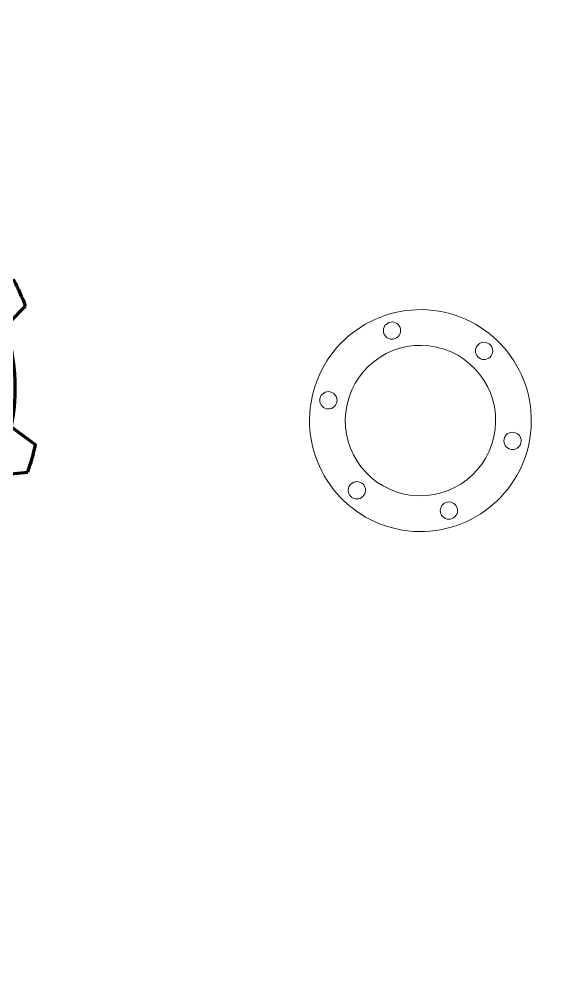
# Model space of a CAD drawing. Header units: millimetres. Extents: x -827 to 468, y -1652 to 1182.
# Drawn here: x 286.6 to 468.2, y 849 to 1180.9 of the extents above; entities that cross this region are included whole.
import ezdxf

# ---------------------------------------------------------------- set-up
doc = ezdxf.new("R2010")
doc.units = ezdxf.units.MM
doc.header["$MEASUREMENT"] = 0
doc.layers.add('layer 1', color=7, linetype='Continuous')

msp = doc.modelspace()

# ---------------------------------------------------------------- linework, layer by layer
at = {"layer": 'layer 1', "color": 250, "lineweight": 211}
msp.add_open_spline([(126.803, 849.3735), (126.803, 849.3735), (-598.3118, 849.9323), (-598.3118, 849.9323), (-598.3118, 849.9323), (-610.0872, 850.6461), (-624.4746, 849.0161), (-633.194, 852.4316), (-633.194, 852.4316), (-651.124, 859.455), (-664.0288, 871.5238), (-670.9043, 884.9045), (-670.9043, 884.9045), (-687.354, 916.9181), (-672.7634, 952.1446), (-661.246, 961.6793), (-661.246, 961.6793), (-661.246, 961.6793), (-415.0491, 1165.4918), (-415.0491, 1165.4918), (-415.0491, 1165.4918), (-408.8531, 1170.621), (-396.6727, 1177.2755), (-383.3612, 1179.3663), (-383.3612, 1179.3663), (-373.552, 1180.9069), (-363.1075, 1178.6502), (-356.1809, 1177.8011), (-356.1809, 1177.8011), (-356.1809, 1177.8011), (223.9685, 1118.3692), (223.9685, 1118.3692), (223.9685, 1118.3692), (223.9685, 1118.3692), (234.6841, 1116.8954), (234.6841, 1116.8954), (234.6841, 1116.8954), (253.0582, 1113.5974), (263.6351, 1102.8254), (271.107, 1094.2589), (271.107, 1094.2589), (286.1186, 1077.048), (290.7648, 1045.1613), (277.3171, 1021.6981), (277.3171, 1021.6981), (274.5876, 1016.9359), (270.1037, 1008.8114), (268.182, 1004.0889), (268.182, 1004.0889), (260.3324, 984.798), (181.6659, 870.3027), (173.0252, 865.5037), (173.0252, 865.5037), (156.3199, 856.2257), (136.7755, 849.6419), (126.803, 849.3735)], degree=3, knots=[0, 0, 0, 0, 0.06666667, 0.06666667, 0.06666667, 0.06666667, 0.13333333, 0.13333333, 0.13333333, 0.13333333, 0.2, 0.2, 0.2, 0.2, 0.26666667, 0.26666667, 0.26666667, 0.26666667, 0.33333333, 0.33333333, 0.33333333, 0.33333333, 0.4, 0.4, 0.4, 0.4, 0.46666667, 0.46666667, 0.46666667, 0.46666667, 0.53333333, 0.53333333, 0.53333333, 0.53333333, 0.6, 0.6, 0.6, 0.6, 0.66666667, 0.66666667, 0.66666667, 0.66666667, 0.73333333, 0.73333333, 0.73333333, 0.73333333, 0.8, 0.8, 0.8, 0.8, 0.86666667, 0.86666667, 0.86666667, 0.86666667, 1, 1, 1, 1], dxfattribs=at)
at = {"layer": 'layer 1', "color": 21, "lineweight": 200}
for points, knots in [([(288.877, 1081.3264), (288.877, 1081.3264), (273.7235, 1065.9212), (273.7235, 1065.9212), (273.7235, 1065.9212), (271.8607, 1074.1118), (268.425, 1081.9085), (263.5847, 1088.8356), (263.5847, 1088.8356), (263.5847, 1088.8356), (284.871, 1090.2896), (284.871, 1090.2896), (284.871, 1090.2896), (286.3806, 1087.3799), (287.7174, 1084.3861), (288.877, 1081.3264)], [0, 0, 0, 0, 0.2, 0.2, 0.2, 0.2, 0.4, 0.4, 0.4, 0.4, 0.6, 0.6, 0.6, 0.6, 1, 1, 1, 1]), ([(289.5999, 1023.7474), (289.5999, 1023.7474), (268.0639, 1021.6843), (268.0639, 1021.6843), (268.0639, 1021.6843), (268.348, 1022.2342), (268.6268, 1022.7884), (268.897, 1023.3496), (268.897, 1023.3496), (272.4043, 1030.633), (274.4286, 1038.2462), (275.0956, 1045.8489), (275.0956, 1045.8489), (275.0956, 1045.8489), (292.3393, 1033.2782), (292.3393, 1033.2782), (292.3393, 1033.2782), (291.6236, 1030.0798), (290.7094, 1026.8983), (289.5999, 1023.7474)], [0, 0, 0, 0, 0.16666667, 0.16666667, 0.16666667, 0.16666667, 0.33333333, 0.33333333, 0.33333333, 0.33333333, 0.5, 0.5, 0.5, 0.5, 0.66666667, 0.66666667, 0.66666667, 0.66666667, 1, 1, 1, 1])]:
    msp.add_open_spline(points, degree=3, knots=knots, dxfattribs=at)
at = {"layer": 'layer 1', "color": 242, "lineweight": 20}
for points in [[(434.2898, 1079.2309), (455.0546, 1074.6554), (468.1786, 1054.1129), (463.603, 1033.3481), (463.603, 1033.3481), (459.0275, 1012.5833), (438.485, 999.4593), (417.7202, 1004.0349), (417.7202, 1004.0349), (396.9554, 1008.6104), (383.8314, 1029.1529), (388.407, 1049.9177), (388.407, 1049.9177), (392.9825, 1070.6825), (413.525, 1083.8065), (434.2898, 1079.2309)], [(416.7627, 1075.7814), (418.3806, 1075.4248), (419.4033, 1073.8241), (419.0468, 1072.2061), (419.0468, 1072.2061), (418.6903, 1070.5881), (417.0895, 1069.5654), (415.4715, 1069.9219), (415.4715, 1069.9219), (413.8535, 1070.2785), (412.8309, 1071.8792), (413.1874, 1073.4972), (413.1874, 1073.4972), (413.5439, 1075.1152), (415.1447, 1076.1379), (416.7627, 1075.7814)], [(431.6202, 1067.116), (445.6941, 1064.0148), (454.5893, 1050.0916), (451.4881, 1036.0177), (451.4881, 1036.0177), (448.3869, 1021.9438), (434.4637, 1013.0486), (420.3898, 1016.1498), (420.3898, 1016.1498), (406.3159, 1019.251), (397.4207, 1033.1742), (400.5219, 1047.2481), (400.5219, 1047.2481), (403.6231, 1061.322), (417.5463, 1070.2172), (431.6202, 1067.116)], [(448.7438, 1068.7343), (450.3618, 1068.3777), (451.3845, 1066.777), (451.028, 1065.159), (451.028, 1065.159), (450.6715, 1063.541), (449.0707, 1062.5183), (447.4527, 1062.8748), (447.4527, 1062.8748), (445.8347, 1063.2314), (444.812, 1064.8321), (445.1686, 1066.4501), (445.1686, 1066.4501), (445.5251, 1068.0681), (447.1259, 1069.0908), (448.7438, 1068.7343)], [(394.6715, 1051.6093), (396.2895, 1051.2527), (397.3122, 1049.652), (396.9557, 1048.034), (396.9557, 1048.034), (396.5992, 1046.416), (394.9984, 1045.3933), (393.3804, 1045.7498), (393.3804, 1045.7498), (391.7624, 1046.1063), (390.7397, 1047.7071), (391.0963, 1049.3251), (391.0963, 1049.3251), (391.4528, 1050.9431), (393.0536, 1051.9658), (394.6715, 1051.6093)], [(458.6296, 1037.516), (460.2476, 1037.1595), (461.2703, 1035.5587), (460.9137, 1033.9407), (460.9137, 1033.9407), (460.5572, 1032.3227), (458.9564, 1031.3), (457.3385, 1031.6565), (457.3385, 1031.6565), (455.7205, 1032.0131), (454.6978, 1033.6138), (455.0543, 1035.2318), (455.0543, 1035.2318), (455.4108, 1036.8498), (457.0116, 1037.8725), (458.6296, 1037.516)], [(404.5594, 1020.3905), (406.1774, 1020.034), (407.2001, 1018.4332), (406.8436, 1016.8152), (406.8436, 1016.8152), (406.4871, 1015.1972), (404.8863, 1014.1745), (403.2683, 1014.5311), (403.2683, 1014.5311), (401.6503, 1014.8876), (400.6276, 1016.4884), (400.9842, 1018.1063), (400.9842, 1018.1063), (401.3407, 1019.7243), (402.9415, 1020.747), (404.5594, 1020.3905)], [(436.5385, 1013.3439), (438.1565, 1012.9873), (439.1791, 1011.3866), (438.8226, 1009.7686), (438.8226, 1009.7686), (438.4661, 1008.1506), (436.8653, 1007.1279), (435.2473, 1007.4844), (435.2473, 1007.4844), (433.6294, 1007.841), (432.6067, 1009.4417), (432.9632, 1011.0597), (432.9632, 1011.0597), (433.3197, 1012.6777), (434.9205, 1013.7004), (436.5385, 1013.3439)]]:
    msp.add_open_spline(points, degree=3, knots=[0, 0, 0, 0, 0.2, 0.2, 0.2, 0.2, 0.4, 0.4, 0.4, 0.4, 0.6, 0.6, 0.6, 0.6, 1, 1, 1, 1], dxfattribs=at)

doc.saveas('drawing.dxf')
